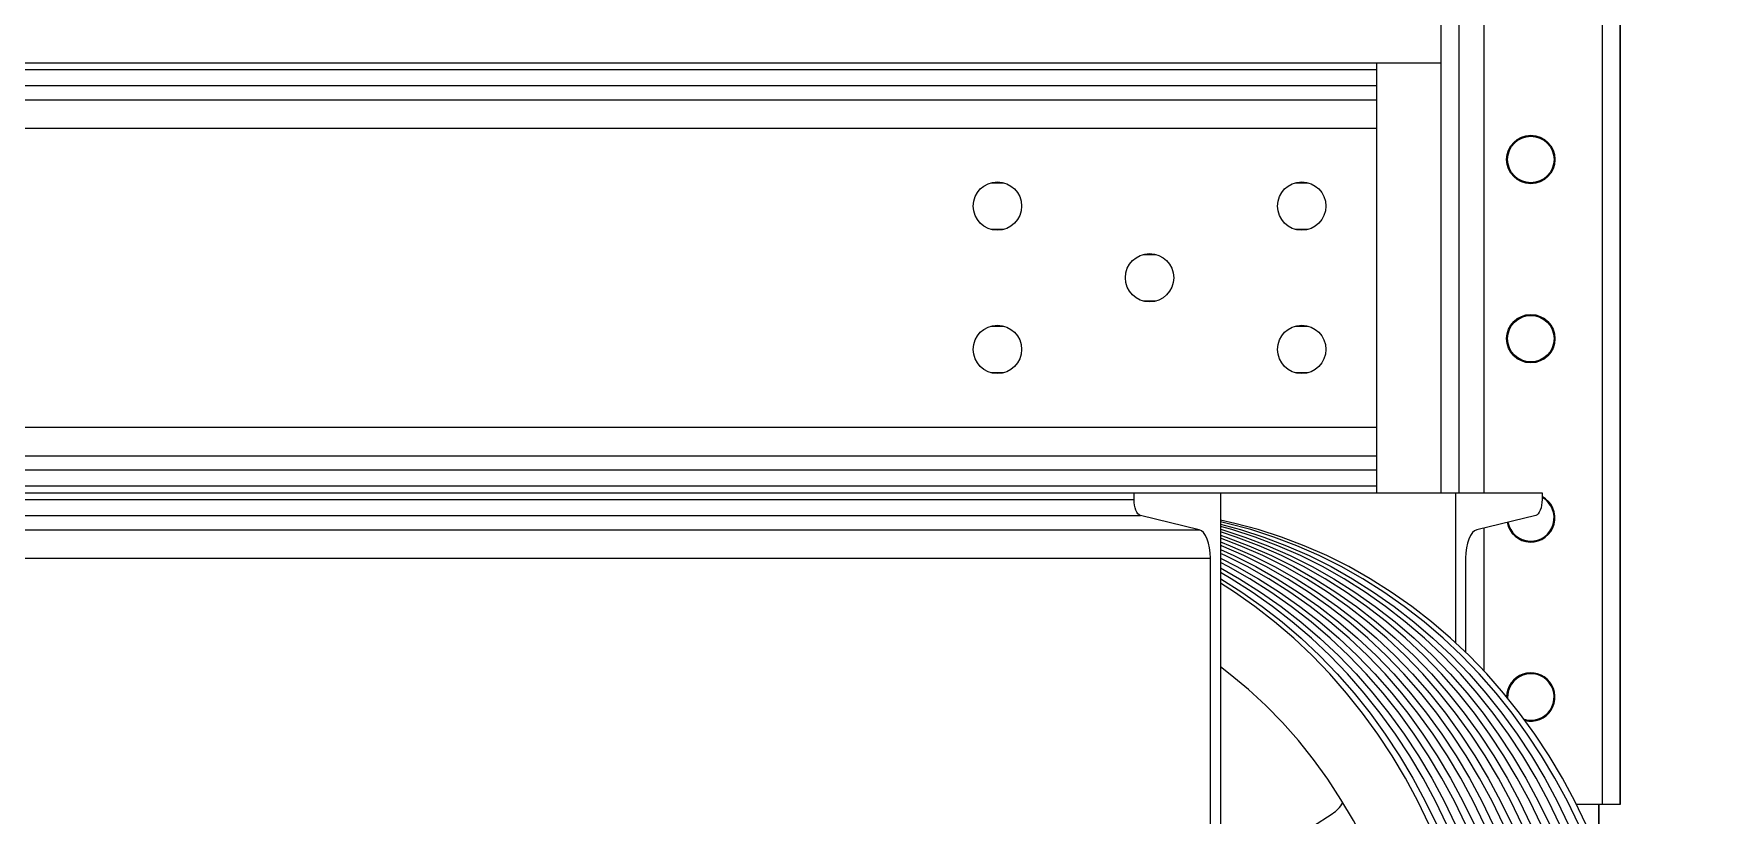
# Model space of a CAD drawing. Header units: millimetres. Extents: x -732 to 732, y -490 to 3247.
# Drawn here: x 262.8 to 732, y -210 to 8.1 of the extents above; entities that cross this region are included whole.
import ezdxf

# ---------------------------------------------------------------- set-up
doc = ezdxf.new("R2010")
doc.units = ezdxf.units.MM
doc.layers.add('Wipeouts', color=7, linetype='Continuous', true_color=0xbcb7d9)

msp = doc.modelspace()

# ---------------------------------------------------------------- wipeouts: each hides what was drawn before it
msp.add_wipeout([(0, -490), (0, 0), (656, 0), (656, 2736), (571.226, 2736), (564.722, 2738.404), (561.345, 2744.461), (545.891, 2774.891), (515.462, 2790.345), (509.404, 2793.722), (507, 2800.226), (507, 2820), (200, 2820), (200, 2805), (0, 2805), (0, 2940), (565, 2940), (565, 2952.956), (567.669, 2962.938), (574.962, 2970.255), (594.292, 2983.776), (621.26, 3013.874), (632.169, 3033.634), (643.4, 3073.506), (650.016, 3086.002), (663.242, 3091), (665, 3091), (665, 3099), (700, 3099), (700, 2943), (706, 2943), (706, 2904), (707.012, 2903.944), (709.343, 2909.157), (715, 2911.5), (720, 2911.5), (720, 2907.5), (716, 2907.5), (713.172, 2906.328), (712, 2903.5), (712, 2894.795), (715, 2894.795), (715, 2891.899), (721.657, 2889.556), (724, 2883.9), (724, 2879.899), (721.657, 2874.243), (716, 2871.9), (715, 2871.9), (715, 2866.096), (724, 2866.096), (724, 2863), (729, 2863), (729, 2844), (732, 2844), (732, 2832), (729, 2832), (729, 2813), (724, 2813), (724, 2809.903), (715, 2809.795), (715, 2804.1), (716.011, 2804.1), (721.657, 2801.757), (724, 2796.1), (724, 2792.1), (721.657, 2786.443), (716, 2784.1), (715, 2784.1), (715, 2780.436), (712, 2780.436), (712, 2772.5), (713.172, 2769.671), (716, 2768.5), (720, 2768.5), (720, 2764.5), (715, 2764.5), (709.343, 2766.843), (707, 2772), (706, 2772), (706, -207), (700, -207), (700, -221.04), (711.24, -268.532), (712.011, -285), (706.879, -327.231), (700, -348.96), (700, -363), (693.744, -363), (668.671, -399.456), (650.491, -416.148), (627.069, -430.923), (601.581, -440.58), (578.289, -444.604), (571.554, -444.956), (520.975, -444.956), (500.851, -442.85), (484.43, -438.668), (474.809, -435.208), (453.437, -424.147), (428.79, -404.57), (406.439, -376.601), (389.377, -340.1), (383.061, -314.834), (380.539, -284.9), (381.99, -262.313), (386.344, -240), (191.807, -240), (191.807, -490)]).dxf.layer = 'Wipeouts'

# ---------------------------------------------------------------- next in the draw order: linework, layer by layer
at = {"color": 7, "linetype": 'Continuous', "lineweight": 25}
for p, q in [((656, -120), (656, 2828)), ((661, -120), (661, 2828)), ((706, -207), (706, 2828)), ((-638, 0), (638, 0)), ((638, 0), (656, 0)), ((638, -1.889), (638, 0)), ((-638, -1.889), (638, -1.889)), ((638, -6.364), (638, -1.889)), ((-638, -6.364), (638, -6.364)), ((638, -10.306), (638, -6.364)), ((-638, -10.306), (638, -10.306)), ((638, -18.263), (638, -10.306)), ((706, -10), (706, -194)), ((-638, -18.263), (638, -18.263)), ((638, -101.737), (638, -18.263)), ((530.18, -33.5), (533.82, -33.5)), ((615.18, -33.5), (618.82, -33.5)), ((533.82, -46.5), (530.18, -46.5)), ((618.82, -46.5), (615.18, -46.5)), ((572.68, -53.5), (576.32, -53.5)), ((576.32, -66.5), (572.68, -66.5)), ((530.18, -73.5), (533.82, -73.5)), ((615.18, -73.5), (618.82, -73.5)), ((533.82, -86.5), (530.18, -86.5)), ((618.82, -86.5), (615.18, -86.5)), ((-638, -101.737), (638, -101.737)), ((638, -109.694), (638, -101.737)), ((-638, -109.694), (638, -109.694)), ((638, -113.636), (638, -109.694)), ((-638, -113.636), (638, -113.636)), ((638, -118.111), (638, -113.636)), ((-638, -118.111), (638, -118.111)), ((41.748, -120), (570.168, -120)), ((570.168, -121.889), (570.168, -120)), ((570.168, -120), (594.278, -120)), ((594.278, -120), (660.034, -120)), ((594.278, -120), (594.278, -240)), ((638, -120), (638, -118.111)), ((660.034, -161.888), (660.034, -120)), ((660.034, -120), (684.144, -120)), ((684.144, -120), (684.144, -121.889)), ((588.376, -130.306), (571.934, -126.364)), ((682.378, -126.364), (665.936, -130.306)), ((591.516, -221.738), (591.516, -138.263)), ((662.795, -138.263), (662.795, -164.505)), ((594.278, -229.656), (625.524, -209.585)), ((701, -207), (693.744, -207)), ((700, -213.5), (700, -207)), ((706, -207), (701, -207))]:
    msp.add_line(p, q, dxfattribs=at)
at = {"color": 8, "linetype": 'Continuous', "lineweight": 25}
for p, q in [((668, -120), (668, 2828)), ((701, -207), (701, 2828)), ((-507, -121.889), (570.168, -121.889)), ((-507, -126.364), (571.934, -126.364)), ((-507, -130.306), (588.376, -130.306)), ((668, -169.82), (668, -129.812)), ((-507, -138.263), (591.516, -138.263))]:
    msp.add_line(p, q, dxfattribs=at)
msp.add_lwpolyline([(706, 2772), (706, -207), (700, -207), (700, -221.04)])
at = {"color": 7, "linetype": 'Continuous', "lineweight": 25, "flags": 128}
for points in [[(571.934, -126.364), (571.58, -126.204), (571.245, -125.899), (570.939, -125.459), (570.674, -124.9), (570.458, -124.24), (570.299, -123.502), (570.201, -122.709), (570.168, -121.889)], [(684.144, -121.889), (684.111, -122.709), (684.013, -123.502), (683.853, -124.24), (683.637, -124.9), (683.372, -125.459), (683.067, -125.899), (682.732, -126.204), (682.378, -126.364)], [(591.516, -138.263), (591.458, -136.805), (591.283, -135.396), (590.999, -134.083), (590.615, -132.91), (590.144, -131.916), (589.601, -131.135), (589.005, -130.592), (588.376, -130.306)], [(696.469, -212.696), (693.282, -206.085), (689.82, -199.648), (686.09, -193.399), (682.101, -187.351), (677.862, -181.517), (673.382, -175.911), (668.671, -170.545), (663.739, -165.43), (658.596, -160.578), (653.255, -156), (647.727, -151.705), (642.024, -147.703), (636.159, -144.003), (630.144, -140.613), (623.993, -137.541), (617.72, -134.792), (611.337, -132.374), (604.86, -130.291), (598.302, -128.549), (594.278, -127.656)], [(694.386, -212.696), (691.199, -206.085), (687.737, -199.648), (684.008, -193.399), (680.019, -187.351), (675.78, -181.517), (671.3, -175.911), (666.589, -170.545), (661.656, -165.43), (656.514, -160.578), (651.173, -156), (645.645, -151.705), (639.942, -147.703), (634.077, -144.003), (628.062, -140.613), (621.911, -137.541), (615.637, -134.792), (609.255, -132.374), (602.778, -130.291), (596.22, -128.549), (594.278, -128.102)], [(594.278, -128.768), (599.928, -130.291), (606.406, -132.374), (612.788, -134.792), (619.062, -137.541), (625.212, -140.613), (631.227, -144.003), (637.092, -147.703), (642.795, -151.705), (648.324, -156), (653.665, -160.578), (658.807, -165.43), (663.739, -170.545), (668.451, -175.911), (672.931, -181.517), (677.17, -187.351), (681.158, -193.399), (684.888, -199.648), (688.35, -206.085), (691.537, -212.696)], [(689.126, -212.696), (685.939, -206.085), (682.477, -199.648), (678.747, -193.399), (674.759, -187.351), (670.52, -181.517), (666.04, -175.911), (661.328, -170.545), (656.396, -165.43), (651.254, -160.578), (645.912, -156), (640.384, -151.705), (634.681, -147.703), (628.816, -144.003), (622.801, -140.613), (616.651, -137.541), (610.377, -134.792), (603.994, -132.374), (597.517, -130.291), (594.278, -129.385)], [(594.278, -130.177), (594.668, -130.291), (601.145, -132.374), (607.528, -134.792), (613.801, -137.541), (619.952, -140.613), (625.967, -144.003), (631.832, -147.703), (637.535, -151.705), (643.063, -156), (648.404, -160.578), (653.546, -165.43), (658.479, -170.545), (663.19, -175.911), (667.67, -181.517), (671.909, -187.351), (675.898, -193.399), (679.627, -199.648), (683.089, -206.085), (686.277, -212.696)], [(683.865, -212.696), (680.678, -206.085), (677.216, -199.648), (673.487, -193.399), (669.498, -187.351), (665.259, -181.517), (660.779, -175.911), (656.068, -170.545), (651.135, -165.43), (645.993, -160.578), (640.652, -156), (635.124, -151.705), (629.421, -147.703), (623.556, -144.003), (617.541, -140.613), (611.39, -137.541), (605.117, -134.792), (598.734, -132.374), (594.278, -130.902)], [(665.936, -130.306), (665.306, -130.592), (664.71, -131.135), (664.167, -131.916), (663.696, -132.91), (663.312, -134.083), (663.028, -135.396), (662.854, -136.805), (662.795, -138.263)], [(594.278, -131.823), (595.885, -132.374), (602.267, -134.792), (608.541, -137.541), (614.692, -140.613), (620.706, -144.003), (626.572, -147.703), (632.274, -151.705), (637.803, -156), (643.144, -160.578), (648.286, -165.43), (653.218, -170.545), (657.93, -175.911), (662.41, -181.517), (666.649, -187.351), (670.638, -193.399), (674.367, -199.648), (677.829, -206.085), (681.016, -212.696)], [(678.605, -212.696), (675.418, -206.085), (671.956, -199.648), (668.226, -193.399), (664.238, -187.351), (659.999, -181.517), (655.519, -175.911), (650.807, -170.545), (645.875, -165.43), (640.733, -160.578), (635.392, -156), (629.863, -151.705), (624.161, -147.703), (618.295, -144.003), (612.281, -140.613), (606.13, -137.541), (599.856, -134.792), (594.278, -132.658)], [(594.278, -133.713), (597.007, -134.792), (603.28, -137.541), (609.431, -140.613), (615.446, -144.003), (621.311, -147.703), (627.014, -151.705), (632.542, -156), (637.883, -160.578), (643.026, -165.43), (647.958, -170.545), (652.669, -175.911), (657.149, -181.517), (661.388, -187.351), (665.377, -193.399), (669.107, -199.648), (672.569, -206.085), (675.756, -212.696)], [(673.345, -212.696), (670.158, -206.085), (666.695, -199.648), (662.966, -193.399), (658.977, -187.351), (654.738, -181.517), (650.258, -175.911), (645.547, -170.545), (640.615, -165.43), (635.472, -160.578), (630.131, -156), (624.603, -151.705), (618.9, -147.703), (613.035, -144.003), (607.02, -140.613), (600.869, -137.541), (594.596, -134.792), (594.278, -134.663)], [(594.278, -135.856), (598.02, -137.541), (604.171, -140.613), (610.185, -144.003), (616.051, -147.703), (621.754, -151.705), (627.282, -156), (632.623, -160.578), (637.765, -165.43), (642.697, -170.545), (647.409, -175.911), (651.889, -181.517), (656.128, -187.351), (660.117, -193.399), (663.846, -199.648), (667.308, -206.085), (670.495, -212.696)], [(668.084, -212.696), (664.897, -206.085), (661.435, -199.648), (657.706, -193.399), (653.717, -187.351), (649.478, -181.517), (644.998, -175.911), (640.286, -170.545), (635.354, -165.43), (630.212, -160.578), (624.871, -156), (619.343, -151.705), (613.64, -147.703), (607.774, -144.003), (601.76, -140.613), (595.609, -137.541), (594.278, -136.926)], [(594.278, -138.264), (598.91, -140.613), (604.925, -144.003), (610.79, -147.703), (616.493, -151.705), (622.021, -156), (627.362, -160.578), (632.505, -165.43), (637.437, -170.545), (642.148, -175.911), (646.628, -181.517), (650.868, -187.351), (654.856, -193.399), (658.586, -199.648), (662.048, -206.085), (665.235, -212.696)], [(662.824, -212.696), (659.637, -206.085), (656.175, -199.648), (652.445, -193.399), (648.456, -187.351), (644.217, -181.517), (639.737, -175.911), (635.026, -170.545), (630.094, -165.43), (624.951, -160.578), (619.61, -156), (614.082, -151.705), (608.379, -147.703), (602.514, -144.003), (596.499, -140.613), (594.278, -139.459)], [(594.278, -140.949), (599.664, -144.003), (605.53, -147.703), (611.233, -151.705), (616.761, -156), (622.102, -160.578), (627.244, -165.43), (632.176, -170.545), (636.888, -175.911), (641.368, -181.517), (645.607, -187.351), (649.596, -193.399), (653.325, -199.648), (656.787, -206.085), (659.974, -212.696)], [(657.563, -212.696), (654.376, -206.085), (650.914, -199.648), (647.185, -193.399), (643.196, -187.351), (638.957, -181.517), (634.477, -175.911), (629.765, -170.545), (624.833, -165.43), (619.691, -160.578), (614.35, -156), (608.822, -151.705), (603.119, -147.703), (597.253, -144.003), (594.278, -142.277)], [(594.278, -143.928), (594.404, -144.003), (600.269, -147.703), (605.972, -151.705), (611.5, -156), (616.841, -160.578), (621.984, -165.43), (626.916, -170.545), (631.627, -175.911), (636.108, -181.517), (640.347, -187.351), (644.335, -193.399), (648.065, -199.648), (651.527, -206.085), (654.714, -212.696)], [(668.153, -285), (667.995, -277.501), (667.521, -270.017), (666.732, -262.567), (665.631, -255.167), (664.219, -247.831), (662.499, -240.578), (660.476, -233.422), (658.153, -226.379), (655.537, -219.466), (652.632, -212.696), (649.444, -206.085), (645.982, -199.648), (642.253, -193.399), (638.264, -187.351), (634.025, -181.517), (629.545, -175.911), (624.834, -170.545), (619.901, -165.43), (614.759, -160.578), (609.418, -156), (603.89, -151.705), (598.187, -147.703), (594.278, -145.193)], [(650.177, -285), (650.018, -277.966), (649.542, -270.949), (648.749, -263.968), (647.642, -257.041), (646.224, -250.184), (644.498, -243.414), (642.468, -236.75), (640.14, -230.208), (637.519, -223.804), (634.612, -217.555), (631.427, -211.476), (627.972, -205.582), (624.255, -199.89), (620.285, -194.412), (616.073, -189.163), (611.629, -184.157), (606.965, -179.405), (602.092, -174.92), (597.022, -170.712), (594.278, -168.612)]]:
    msp.add_lwpolyline(points, dxfattribs=at)
at = {"color": 7, "linetype": 'Continuous', "lineweight": 25}
for centre, radius in [((681, -27), 6.75), ((681, -27), 6.5), ((532, -40), 6.75), ((617, -40), 6.75), ((574.5, -60), 6.75), ((681, -77), 6.75), ((532, -80), 6.75), ((617, -80), 6.75), ((681, -77), 6.5)]:
    msp.add_circle(centre, radius, dxfattribs=at)
for centre, radius, start, end in [((681, -127), 6.75, 190.96059, 62.23865), ((681, -127), 6.5, 190.86352, 61.07235), ((681, -177), 6.75, 256.20213, 180), ((681, -177), 6.5, 253.47251, 182.35559), ((620.309, -201.598), 9.539, 303.14319, 329.32803)]:
    msp.add_arc(centre, radius, start, end, dxfattribs=at)

doc.saveas('drawing.dxf')
